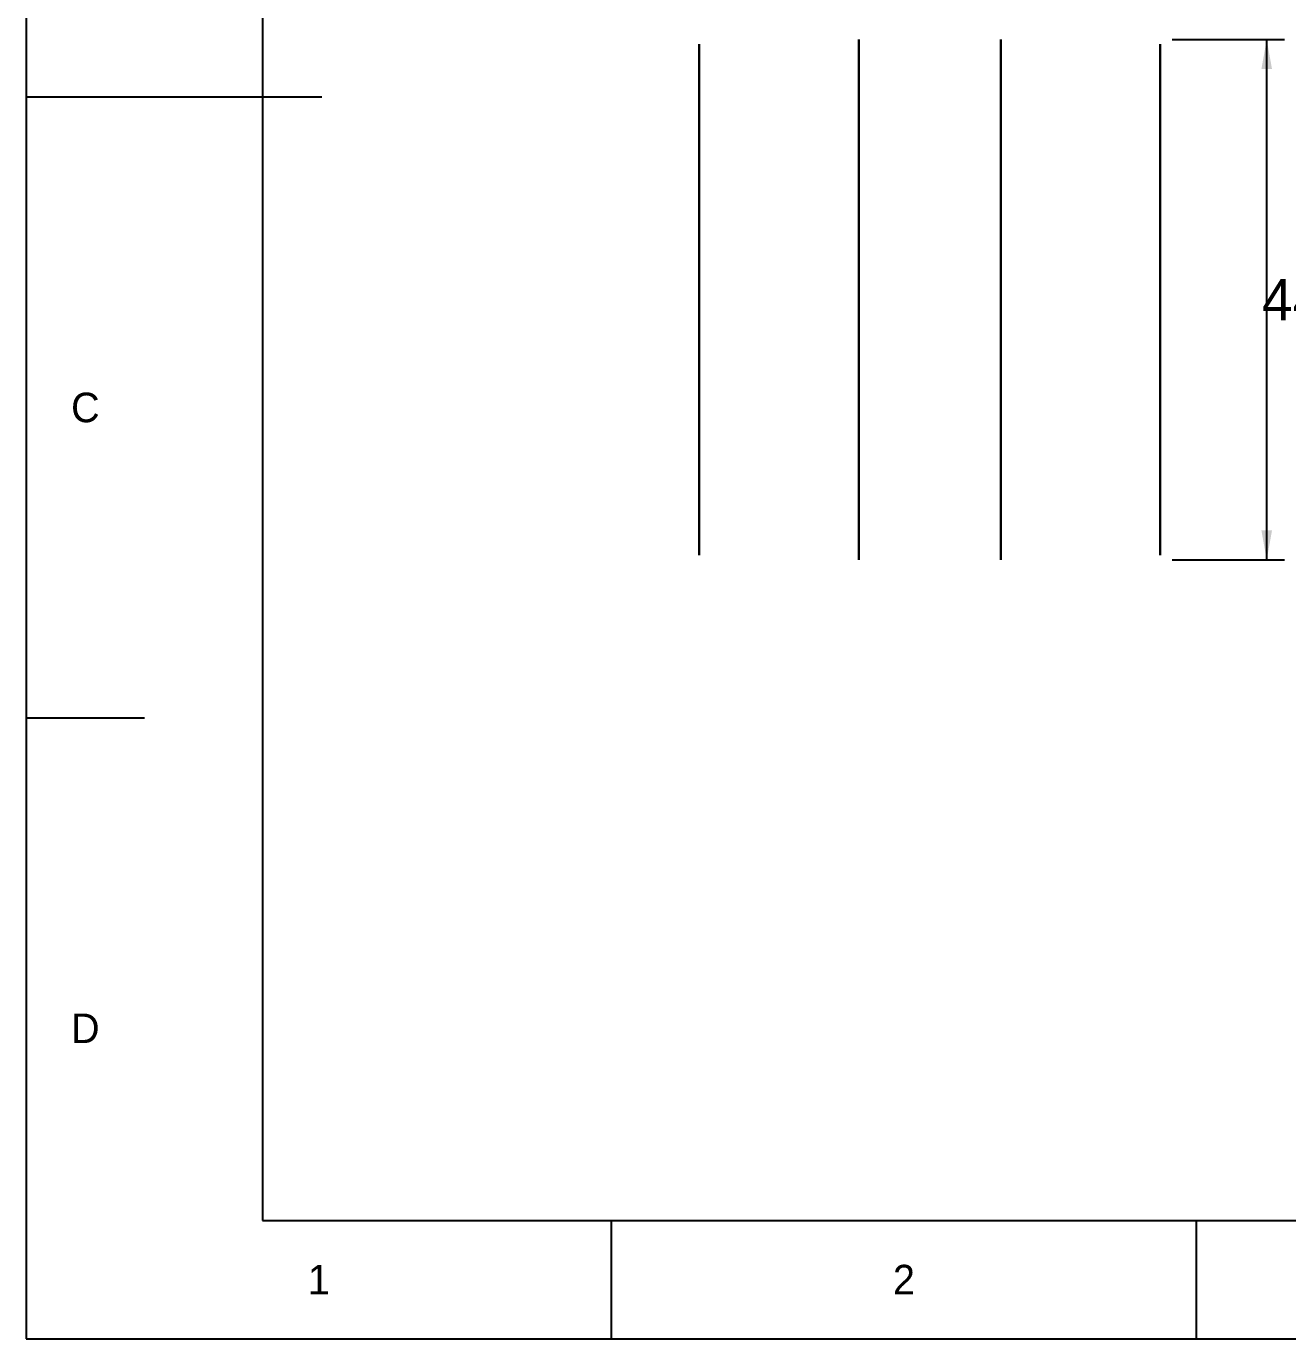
# Model space of a CAD drawing. Extents: x 0 to 297, y 0 to 210.
# Drawn here: x 0 to 106.7, y 0 to 111 of the extents above; entities that cross this region are included whole.
import ezdxf
from ezdxf.enums import TextEntityAlignment as Align

# ---------------------------------------------------------------- set-up
doc = ezdxf.new("R2010")
doc.units = 0
for name, color, linetype in [('COTAS', 7, 'CONTINUOUS'), ('FINA', 7, 'CONTINUOUS'), ('NORMA', 7, 'CONTINUOUS'), ('TEXTO', 7, 'CONTINUOUS'), ('VISIBLE', 7, 'CONTINUOUS')]:
    doc.layers.add(name, color=color, linetype=linetype)

msp = doc.modelspace()

# ---------------------------------------------------------------- linework, layer by layer
at = {"layer": 'COTAS'}
for p, q in [((96.9379, 109.8566), (106.4379, 109.8566)), ((104.9379, 65.8566), (104.9379, 109.8566)), ((96.9379, 65.8566), (106.4379, 65.8566))]:
    msp.add_line(p, q, dxfattribs=at)
for points in [[(104.9379, 109.8566), (105.3879, 107.3566), (104.4879, 107.3566)], [(104.9379, 65.8566), (105.3879, 68.3566), (104.4879, 68.3566)]]:
    msp.add_solid(points, dxfattribs=at)
at = {"layer": 'FINA'}
for p, q in [((0, 210), (0, 0)), ((0, 105), (10, 105)), ((0, 52.5), (10, 52.5)), ((49.5, 0), (49.5, 10)), ((99, 0), (99, 10)), ((0, 0), (297, 0))]:
    msp.add_line(p, q, dxfattribs=at)
at = {"layer": 'NORMA'}
for p, q in [((20, 200), (20, 10)), ((0, 105), (25, 105)), ((20, 10), (287, 10))]:
    msp.add_line(p, q, dxfattribs=at)
at = {"layer": 'VISIBLE'}
for p, q in [((56.9379, 109.3123), (56.9379, 109.4566)), ((56.9379, 109.4566), (56.9379, 109.416)), ((56.9379, 109.416), (56.9379, 109.2718)), ((56.9379, 109.2718), (56.9379, 109.3123)), ((56.9379, 108.8415), (56.9379, 109.2718)), ((56.9379, 109.2718), (56.9379, 109.1508)), ((56.9379, 109.1508), (56.9379, 108.7206)), ((56.9379, 108.7206), (56.9379, 108.8415)), ((70.4379, 109.7214), (70.4379, 109.8566)), ((70.4379, 109.8566), (70.4379, 109.8506)), ((70.4379, 109.8506), (70.4379, 109.8035)), ((70.4379, 109.8035), (70.4379, 109.6684)), ((70.4379, 109.6743), (70.4379, 109.7214)), ((70.4379, 109.6684), (70.4379, 109.6743)), ((70.4379, 109.2652), (70.4379, 109.6684)), ((70.4379, 109.6684), (70.4379, 109.6506)), ((70.4379, 109.6506), (70.4379, 109.5101)), ((70.4379, 109.5101), (70.4379, 109.1069)), ((70.4379, 109.4566), (70.4379, 109.3357)), ((70.4379, 109.3123), (70.4379, 109.4566)), ((70.4379, 109.416), (70.4379, 109.4566)), ((70.4379, 109.3926), (70.4379, 109.416)), ((70.4379, 109.416), (70.4379, 109.2718)), ((70.4379, 109.2718), (70.4379, 109.3926)), ((70.4379, 109.3357), (70.4379, 109.3123)), ((70.4379, 109.3123), (70.4379, 109.2718)), ((70.4379, 109.2718), (70.4379, 108.9114)), ((70.4379, 108.8415), (70.4379, 109.2718)), ((70.4379, 109.1508), (70.4379, 109.2718)), ((70.4379, 109.1247), (70.4379, 109.2652)), ((70.4379, 109.081), (70.4379, 109.1508)), ((70.4379, 109.1508), (70.4379, 108.7206)), ((70.4379, 109.1069), (70.4379, 109.1247)), ((70.4379, 108.4427), (70.4379, 109.1069)), ((70.4379, 109.1069), (70.4379, 109.0777)), ((70.4379, 108.7206), (70.4379, 109.081)), ((70.4379, 109.0777), (70.4379, 108.8461)), ((70.4379, 108.9114), (70.4379, 108.8415)), ((70.4379, 108.8461), (70.4379, 108.1819)), ((70.4379, 108.8415), (70.4379, 108.7206)), ((82.4379, 109.8566), (82.4379, 109.7214)), ((82.4379, 109.8506), (82.4379, 109.8566)), ((82.4379, 109.8035), (82.4379, 109.8506)), ((82.4379, 109.6684), (82.4379, 109.8035)), ((82.4379, 109.7214), (82.4379, 109.6743)), ((82.4379, 109.6743), (82.4379, 109.6684)), ((82.4379, 109.6684), (82.4379, 109.2652)), ((82.4379, 109.6506), (82.4379, 109.6684)), ((82.4379, 109.5101), (82.4379, 109.6506)), ((82.4379, 109.1069), (82.4379, 109.5101)), ((82.4379, 109.3926), (82.4379, 109.4566)), ((82.4379, 109.4566), (82.4379, 109.3123)), ((82.4379, 109.4566), (82.4379, 109.416)), ((82.4379, 109.416), (82.4379, 109.3357)), ((82.4379, 109.2718), (82.4379, 109.416)), ((82.4379, 109.3123), (82.4379, 109.3926)), ((82.4379, 109.3357), (82.4379, 109.2718)), ((82.4379, 109.2718), (82.4379, 109.3123)), ((82.4379, 109.081), (82.4379, 109.2718)), ((82.4379, 109.2718), (82.4379, 108.8415)), ((82.4379, 109.2718), (82.4379, 109.1508)), ((82.4379, 109.2652), (82.4379, 109.1247)), ((82.4379, 109.1508), (82.4379, 108.9114)), ((82.4379, 108.7206), (82.4379, 109.1508)), ((82.4379, 109.1247), (82.4379, 109.1069)), ((82.4379, 109.1069), (82.4379, 108.4427)), ((82.4379, 109.0777), (82.4379, 109.1069)), ((82.4379, 108.8415), (82.4379, 109.081)), ((82.4379, 108.8461), (82.4379, 109.0777)), ((82.4379, 108.9114), (82.4379, 108.7206)), ((82.4379, 108.1819), (82.4379, 108.8461)), ((82.4379, 108.7206), (82.4379, 108.8415)), ((95.9379, 109.4566), (95.9379, 109.3123)), ((95.9379, 109.416), (95.9379, 109.4566)), ((95.9379, 109.2718), (95.9379, 109.416)), ((95.9379, 109.3123), (95.9379, 109.2718)), ((95.9379, 109.2718), (95.9379, 108.8415)), ((95.9379, 109.1508), (95.9379, 109.2718)), ((95.9379, 108.7206), (95.9379, 109.1508)), ((95.9379, 108.8415), (95.9379, 108.7206)), ((56.9379, 108.0116), (56.9379, 108.7206)), ((56.9379, 108.7206), (56.9379, 108.5213)), ((56.9379, 108.5213), (56.9379, 107.8124)), ((56.9379, 107.8124), (56.9379, 108.0116)), ((56.9379, 106.8369), (56.9379, 107.8124)), ((56.9379, 107.8124), (56.9379, 107.5382)), ((70.4379, 108.7206), (70.4379, 108.1267)), ((70.4379, 108.0116), (70.4379, 108.7206)), ((70.4379, 108.5213), (70.4379, 108.7206)), ((70.4379, 108.4062), (70.4379, 108.5213)), ((70.4379, 108.5213), (70.4379, 107.8124)), ((70.4379, 108.2111), (70.4379, 108.4427)), ((70.4379, 107.8124), (70.4379, 108.4062)), ((70.4379, 108.1819), (70.4379, 108.2111)), ((70.4379, 107.268), (70.4379, 108.1819)), ((70.4379, 108.1819), (70.4379, 108.1417)), ((70.4379, 108.1417), (70.4379, 107.8231)), ((70.4379, 108.1267), (70.4379, 108.0116)), ((70.4379, 108.0116), (70.4379, 107.8124)), ((70.4379, 107.8231), (70.4379, 107.268)), ((70.4379, 107.8124), (70.4379, 106.9953)), ((70.4379, 106.8369), (70.4379, 107.8124)), ((70.4379, 107.5382), (70.4379, 107.8124)), ((82.4379, 108.4062), (82.4379, 108.7206)), ((82.4379, 108.7206), (82.4379, 108.0116)), ((82.4379, 108.7206), (82.4379, 108.5213)), ((82.4379, 108.5213), (82.4379, 108.1267)), ((82.4379, 107.8124), (82.4379, 108.5213)), ((82.4379, 108.4427), (82.4379, 108.2111)), ((82.4379, 108.0116), (82.4379, 108.4062)), ((82.4379, 108.2111), (82.4379, 108.1819)), ((82.4379, 108.1819), (82.4379, 107.268)), ((82.4379, 108.1417), (82.4379, 108.1819)), ((82.4379, 107.8231), (82.4379, 108.1417)), ((82.4379, 108.1267), (82.4379, 107.8124)), ((82.4379, 107.8124), (82.4379, 108.0116)), ((82.4379, 107.268), (82.4379, 107.8231)), ((82.4379, 107.3798), (82.4379, 107.8124)), ((82.4379, 107.8124), (82.4379, 106.8369)), ((82.4379, 107.8124), (82.4379, 107.5382)), ((95.9379, 108.7206), (95.9379, 108.0116)), ((95.9379, 108.5213), (95.9379, 108.7206)), ((95.9379, 107.8124), (95.9379, 108.5213)), ((95.9379, 108.0116), (95.9379, 107.8124)), ((95.9379, 107.8124), (95.9379, 106.8369)), ((95.9379, 107.5382), (95.9379, 107.8124)), ((56.9379, 107.5382), (56.9379, 106.8369)), ((56.9379, 106.5627), (56.9379, 106.8369)), ((56.9379, 106.8369), (56.9379, 106.5627)), ((56.9379, 105.3374), (56.9379, 106.5627)), ((56.9379, 106.5627), (56.9379, 104.993)), ((70.4379, 107.3798), (70.4379, 107.5382)), ((70.4379, 107.5382), (70.4379, 106.8369)), ((70.4379, 106.8369), (70.4379, 107.3798)), ((70.4379, 106.9493), (70.4379, 107.268)), ((70.4379, 107.268), (70.4379, 106.9091)), ((70.4379, 106.9953), (70.4379, 106.8369)), ((70.4379, 106.9091), (70.4379, 106.9493)), ((70.4379, 105.7611), (70.4379, 106.9091)), ((70.4379, 106.9091), (70.4379, 106.8586)), ((70.4379, 106.8586), (70.4379, 105.3103)), ((70.4379, 106.8369), (70.4379, 106.5627)), ((70.4379, 106.5627), (70.4379, 106.8369)), ((70.4379, 106.5627), (70.4379, 105.5364)), ((70.4379, 105.3374), (70.4379, 106.5627)), ((70.4379, 106.0194), (70.4379, 106.5627)), ((70.4379, 106.5627), (70.4379, 104.993)), ((82.4379, 107.5382), (82.4379, 106.9953)), ((82.4379, 106.8369), (82.4379, 107.5382)), ((82.4379, 106.8369), (82.4379, 107.3798)), ((82.4379, 107.268), (82.4379, 106.9493)), ((82.4379, 106.9091), (82.4379, 107.268)), ((82.4379, 106.9953), (82.4379, 106.8369)), ((82.4379, 106.9493), (82.4379, 106.9091)), ((82.4379, 106.9091), (82.4379, 105.7611)), ((82.4379, 106.8586), (82.4379, 106.9091)), ((82.4379, 105.3103), (82.4379, 106.8586)), ((82.4379, 106.5627), (82.4379, 106.8369)), ((82.4379, 106.8369), (82.4379, 106.5627)), ((82.4379, 106.0194), (82.4379, 106.5627)), ((82.4379, 106.5627), (82.4379, 105.3374)), ((82.4379, 106.5627), (82.4379, 105.5364)), ((82.4379, 104.993), (82.4379, 106.5627)), ((95.9379, 106.8369), (95.9379, 107.5382)), ((95.9379, 106.8369), (95.9379, 106.5627)), ((95.9379, 106.5627), (95.9379, 106.8369)), ((95.9379, 106.5627), (95.9379, 105.3374)), ((95.9379, 104.993), (95.9379, 106.5627)), ((70.4379, 104.993), (70.4379, 106.0194)), ((70.4379, 105.3608), (70.4379, 105.7611)), ((70.4379, 105.5364), (70.4379, 105.3374)), ((82.4379, 105.3374), (82.4379, 106.0194)), ((82.4379, 105.7611), (82.4379, 105.3608)), ((82.4379, 105.5364), (82.4379, 104.993)), ((56.9379, 104.993), (56.9379, 105.3374)), ((56.9379, 103.5388), (56.9379, 104.993)), ((56.9379, 104.993), (56.9379, 103.1301)), ((70.4379, 105.3103), (70.4379, 105.3608)), ((70.4379, 105.3374), (70.4379, 104.993)), ((70.4379, 103.9479), (70.4379, 105.3103)), ((70.4379, 105.3103), (70.4379, 105.2504)), ((70.4379, 105.2504), (70.4379, 103.4129)), ((70.4379, 104.993), (70.4379, 103.7749)), ((70.4379, 103.5388), (70.4379, 104.993)), ((70.4379, 104.3481), (70.4379, 104.993)), ((70.4379, 104.993), (70.4379, 103.1301)), ((70.4379, 103.1301), (70.4379, 104.3481)), ((82.4379, 105.3608), (82.4379, 105.3103)), ((82.4379, 104.993), (82.4379, 105.3374)), ((82.4379, 105.3103), (82.4379, 103.9479)), ((82.4379, 105.2504), (82.4379, 105.3103)), ((82.4379, 103.4129), (82.4379, 105.2504)), ((82.4379, 104.3481), (82.4379, 104.993)), ((82.4379, 104.993), (82.4379, 103.5388)), ((82.4379, 104.993), (82.4379, 103.7749)), ((82.4379, 103.1301), (82.4379, 104.993)), ((82.4379, 103.5388), (82.4379, 104.3481)), ((95.9379, 105.3374), (95.9379, 104.993)), ((95.9379, 104.993), (95.9379, 103.5388)), ((95.9379, 103.1301), (95.9379, 104.993)), ((56.9379, 103.1301), (56.9379, 103.5388)), ((70.4379, 103.4728), (70.4379, 103.9479)), ((70.4379, 103.7749), (70.4379, 103.5388)), ((70.4379, 103.5388), (70.4379, 103.1301)), ((70.4379, 103.4129), (70.4379, 103.4728)), ((70.4379, 101.8594), (70.4379, 103.4129)), ((70.4379, 103.4129), (70.4379, 103.3446)), ((70.4379, 103.3446), (70.4379, 101.2493)), ((82.4379, 103.9479), (82.4379, 103.4728)), ((82.4379, 103.7749), (82.4379, 103.1301)), ((82.4379, 103.1301), (82.4379, 103.5388)), ((82.4379, 103.4728), (82.4379, 103.4129)), ((82.4379, 103.4129), (82.4379, 101.8594)), ((82.4379, 103.3446), (82.4379, 103.4129)), ((82.4379, 101.2493), (82.4379, 103.3446)), ((95.9379, 103.5388), (95.9379, 103.1301)), ((56.9379, 101.4719), (56.9379, 103.1301)), ((56.9379, 103.1301), (56.9379, 101.0058)), ((70.4379, 103.1301), (70.4379, 101.7411)), ((70.4379, 101.4719), (70.4379, 103.1301)), ((70.4379, 102.3948), (70.4379, 103.1301)), ((70.4379, 103.1301), (70.4379, 101.0058)), ((70.4379, 101.0058), (70.4379, 102.3948)), ((82.4379, 102.3948), (82.4379, 103.1301)), ((82.4379, 103.1301), (82.4379, 101.4719)), ((82.4379, 103.1301), (82.4379, 101.7411)), ((82.4379, 101.0058), (82.4379, 103.1301)), ((82.4379, 101.4719), (82.4379, 102.3948)), ((95.9379, 103.1301), (95.9379, 101.4719)), ((95.9379, 101.0058), (95.9379, 103.1301)), ((56.9379, 101.0058), (56.9379, 101.4719)), ((56.9379, 99.172), (56.9379, 101.0058)), ((56.9379, 101.0058), (56.9379, 98.6566)), ((70.4379, 101.3177), (70.4379, 101.8594)), ((70.4379, 101.7411), (70.4379, 101.4719)), ((70.4379, 101.4719), (70.4379, 101.0058)), ((70.4379, 101.2493), (70.4379, 101.3177)), ((70.4379, 99.5312), (70.4379, 101.2493)), ((70.4379, 101.2493), (70.4379, 101.1737)), ((70.4379, 101.1737), (70.4379, 98.8566)), ((70.4379, 101.0058), (70.4379, 99.4698)), ((70.4379, 99.172), (70.4379, 101.0058)), ((70.4379, 100.1926), (70.4379, 101.0058)), ((70.4379, 101.0058), (70.4379, 98.6566)), ((82.4379, 101.8594), (82.4379, 101.3177)), ((82.4379, 101.7411), (82.4379, 101.0058)), ((82.4379, 101.0058), (82.4379, 101.4719)), ((82.4379, 101.3177), (82.4379, 101.2493)), ((82.4379, 101.2493), (82.4379, 99.5312)), ((82.4379, 101.1737), (82.4379, 101.2493)), ((82.4379, 98.8566), (82.4379, 101.1737)), ((82.4379, 100.1926), (82.4379, 101.0058)), ((82.4379, 101.0058), (82.4379, 99.172)), ((82.4379, 101.0058), (82.4379, 99.4698)), ((82.4379, 98.6566), (82.4379, 101.0058)), ((95.9379, 101.4719), (95.9379, 101.0058)), ((95.9379, 101.0058), (95.9379, 99.172)), ((95.9379, 98.6566), (95.9379, 101.0058)), ((70.4379, 98.6566), (70.4379, 100.1926)), ((82.4379, 99.172), (82.4379, 100.1926)), ((56.9379, 98.6566), (56.9379, 99.172)), ((70.4379, 98.9321), (70.4379, 99.5312)), ((70.4379, 99.4698), (70.4379, 99.172)), ((70.4379, 99.172), (70.4379, 98.6566)), ((70.4379, 98.8566), (70.4379, 98.9321)), ((70.4379, 97.0033), (70.4379, 98.8566)), ((70.4379, 98.8566), (70.4379, 98.7751)), ((70.4379, 98.7751), (70.4379, 96.2756)), ((82.4379, 99.5312), (82.4379, 98.9321)), ((82.4379, 99.4698), (82.4379, 98.6566)), ((82.4379, 98.6566), (82.4379, 99.172)), ((82.4379, 98.9321), (82.4379, 98.8566)), ((82.4379, 98.8566), (82.4379, 97.0033)), ((82.4379, 98.7751), (82.4379, 98.8566)), ((82.4379, 96.2756), (82.4379, 98.7751)), ((95.9379, 99.172), (95.9379, 98.6566)), ((56.9379, 96.6785), (56.9379, 98.6566)), ((56.9379, 98.6566), (56.9379, 96.1225)), ((70.4379, 98.6566), (70.4379, 96.9997)), ((70.4379, 96.6785), (70.4379, 98.6566)), ((70.4379, 97.7794), (70.4379, 98.6566)), ((70.4379, 98.6566), (70.4379, 96.1225)), ((70.4379, 96.1225), (70.4379, 97.7794)), ((82.4379, 97.7794), (82.4379, 98.6566)), ((82.4379, 98.6566), (82.4379, 96.6785)), ((82.4379, 98.6566), (82.4379, 96.9997)), ((82.4379, 96.1225), (82.4379, 98.6566)), ((82.4379, 96.6785), (82.4379, 97.7794)), ((95.9379, 98.6566), (95.9379, 96.6785)), ((95.9379, 96.1225), (95.9379, 98.6566)), ((56.9379, 96.7796), (56.9379, 96.8566)), ((56.9379, 96.8566), (56.9379, 96.7796)), ((56.9379, 96.8566), (56.9379, 96.7801)), ((56.9379, 96.8561), (56.9379, 96.8566)), ((56.9379, 96.7796), (56.9379, 96.8561)), ((56.9379, 96.7801), (56.9379, 96.7796)), ((56.9379, 96.5499), (56.9379, 96.7796)), ((56.9379, 96.7796), (56.9379, 96.5499)), ((56.9379, 96.7796), (56.9379, 96.5514)), ((56.9379, 96.778), (56.9379, 96.7796)), ((56.9379, 96.5499), (56.9379, 96.778)), ((56.9379, 96.1225), (56.9379, 96.6785)), ((70.4379, 96.3571), (70.4379, 97.0033)), ((70.4379, 96.9997), (70.4379, 96.6785)), ((70.4379, 96.6785), (70.4379, 96.1225)), ((82.4379, 97.0033), (82.4379, 96.3571)), ((82.4379, 96.9997), (82.4379, 96.1225)), ((82.4379, 96.1225), (82.4379, 96.6785)), ((95.9379, 96.8566), (95.9379, 96.7796)), ((95.9379, 96.7796), (95.9379, 96.8566)), ((95.9379, 96.8202), (95.9379, 96.8566)), ((95.9379, 96.8566), (95.9379, 96.816)), ((95.9379, 96.7796), (95.9379, 96.8202)), ((95.9379, 96.816), (95.9379, 96.7796)), ((95.9379, 96.7796), (95.9379, 96.5499)), ((95.9379, 96.5499), (95.9379, 96.7796)), ((95.9379, 96.671), (95.9379, 96.7796)), ((95.9379, 96.7796), (95.9379, 96.6585)), ((95.9379, 96.6785), (95.9379, 96.1225)), ((95.9379, 96.5499), (95.9379, 96.671)), ((95.9379, 96.6585), (95.9379, 96.5499)), ((56.9379, 96.5514), (56.9379, 96.5499)), ((56.9379, 96.1715), (56.9379, 96.5499)), ((56.9379, 96.5499), (56.9379, 96.1715)), ((56.9379, 96.5499), (56.9379, 96.174)), ((56.9379, 96.5474), (56.9379, 96.5499)), ((56.9379, 96.1715), (56.9379, 96.5474)), ((56.9379, 96.174), (56.9379, 96.1715)), ((56.9379, 95.6508), (56.9379, 96.1715)), ((56.9379, 96.1715), (56.9379, 95.6508)), ((56.9379, 96.1715), (56.9379, 95.6543)), ((56.9379, 96.168), (56.9379, 96.1715)), ((56.9379, 95.6508), (56.9379, 96.168)), ((56.9379, 94.0341), (56.9379, 96.1225)), ((56.9379, 96.1225), (56.9379, 93.4471)), ((56.9379, 95.6543), (56.9379, 95.6508)), ((56.9379, 94.9968), (56.9379, 95.6508)), ((56.9379, 95.6508), (56.9379, 94.9968)), ((56.9379, 95.6508), (56.9379, 95.0011)), ((56.9379, 95.6464), (56.9379, 95.6508)), ((56.9379, 94.9968), (56.9379, 95.6464)), ((70.4379, 96.2756), (70.4379, 96.3571)), ((70.4379, 94.3189), (70.4379, 96.2756)), ((70.4379, 96.2756), (70.4379, 96.1895)), ((70.4379, 96.1895), (70.4379, 93.5506)), ((70.4379, 96.1225), (70.4379, 94.3732)), ((70.4379, 94.0341), (70.4379, 96.1225)), ((70.4379, 95.1964), (70.4379, 96.1225)), ((70.4379, 96.1225), (70.4379, 93.4471)), ((82.4379, 96.3571), (82.4379, 96.2756)), ((82.4379, 96.2756), (82.4379, 94.3189)), ((82.4379, 96.1895), (82.4379, 96.2756)), ((82.4379, 93.5506), (82.4379, 96.1895)), ((82.4379, 95.1964), (82.4379, 96.1225)), ((82.4379, 96.1225), (82.4379, 94.0341)), ((82.4379, 96.1225), (82.4379, 94.3732)), ((82.4379, 93.4471), (82.4379, 96.1225)), ((95.9379, 96.5499), (95.9379, 96.1715)), ((95.9379, 96.1715), (95.9379, 96.5499)), ((95.9379, 96.371), (95.9379, 96.5499)), ((95.9379, 96.5499), (95.9379, 96.3504)), ((95.9379, 96.1715), (95.9379, 96.371)), ((95.9379, 96.3504), (95.9379, 96.1715)), ((95.9379, 96.1715), (95.9379, 95.6508)), ((95.9379, 95.6508), (95.9379, 96.1715)), ((95.9379, 95.9253), (95.9379, 96.1715)), ((95.9379, 96.1715), (95.9379, 95.897)), ((95.9379, 96.1225), (95.9379, 94.0341)), ((95.9379, 93.4471), (95.9379, 96.1225)), ((95.9379, 95.6508), (95.9379, 95.9253)), ((95.9379, 95.897), (95.9379, 95.6508)), ((95.9379, 95.6508), (95.9379, 94.9968)), ((95.9379, 94.9968), (95.9379, 95.6508)), ((95.9379, 95.3415), (95.9379, 95.6508)), ((95.9379, 95.6508), (95.9379, 95.306)), ((56.9379, 95.0011), (56.9379, 94.9968)), ((56.9379, 94.2205), (56.9379, 94.9968)), ((56.9379, 94.9968), (56.9379, 94.2205)), ((56.9379, 94.9968), (56.9379, 94.2257)), ((56.9379, 94.9916), (56.9379, 94.9968)), ((56.9379, 94.2205), (56.9379, 94.9916)), ((70.4379, 93.4471), (70.4379, 95.1964)), ((70.4379, 94.3732), (70.4379, 94.0341)), ((82.4379, 94.0341), (82.4379, 95.1964)), ((82.4379, 94.3732), (82.4379, 93.4471)), ((95.9379, 94.9968), (95.9379, 95.3415)), ((95.9379, 95.306), (95.9379, 94.9968)), ((95.9379, 94.9968), (95.9379, 94.2205)), ((95.9379, 94.2205), (95.9379, 94.9968)), ((95.9379, 94.6297), (95.9379, 94.9968)), ((95.9379, 94.9968), (95.9379, 94.5876)), ((95.9379, 94.2205), (95.9379, 94.6297)), ((95.9379, 94.5876), (95.9379, 94.2205)), ((56.9379, 94.2257), (56.9379, 94.2205)), ((56.9379, 93.3354), (56.9379, 94.2205)), ((56.9379, 94.2205), (56.9379, 93.3354)), ((56.9379, 94.2205), (56.9379, 93.3413)), ((56.9379, 94.2146), (56.9379, 94.2205)), ((56.9379, 93.3354), (56.9379, 94.2146)), ((56.9379, 93.4471), (56.9379, 94.0341)), ((56.9379, 91.2839), (56.9379, 93.4471)), ((56.9379, 93.4471), (56.9379, 90.6759)), ((56.9379, 93.3413), (56.9379, 93.3354)), ((56.9379, 92.3566), (56.9379, 93.3354)), ((56.9379, 93.3354), (56.9379, 92.3566)), ((56.9379, 93.3354), (56.9379, 92.3631)), ((56.9379, 93.3289), (56.9379, 93.3354)), ((56.9379, 92.3566), (56.9379, 93.3289)), ((70.4379, 93.6367), (70.4379, 94.3189)), ((70.4379, 94.0341), (70.4379, 93.4471)), ((70.4379, 93.5506), (70.4379, 93.6367)), ((70.4379, 91.5239), (70.4379, 93.5506)), ((70.4379, 93.5506), (70.4379, 93.4614)), ((70.4379, 93.4614), (70.4379, 90.8173)), ((70.4379, 93.4471), (70.4379, 91.6352)), ((70.4379, 91.2839), (70.4379, 93.4471)), ((70.4379, 92.4878), (70.4379, 93.4471)), ((70.4379, 93.4471), (70.4379, 90.6759)), ((82.4379, 94.3189), (82.4379, 93.6367)), ((82.4379, 93.4471), (82.4379, 94.0341)), ((82.4379, 93.6367), (82.4379, 93.5506)), ((82.4379, 93.5506), (82.4379, 91.5239)), ((82.4379, 93.4614), (82.4379, 93.5506)), ((82.4379, 90.8173), (82.4379, 93.4614)), ((82.4379, 92.4878), (82.4379, 93.4471)), ((82.4379, 93.4471), (82.4379, 91.2839)), ((82.4379, 93.4471), (82.4379, 91.6352)), ((82.4379, 90.6759), (82.4379, 93.4471)), ((95.9379, 94.2205), (95.9379, 93.3354)), ((95.9379, 93.3354), (95.9379, 94.2205)), ((95.9379, 93.802), (95.9379, 94.2205)), ((95.9379, 94.2205), (95.9379, 93.754)), ((95.9379, 94.0341), (95.9379, 93.4471)), ((95.9379, 93.3354), (95.9379, 93.802)), ((95.9379, 93.754), (95.9379, 93.3354)), ((95.9379, 93.4471), (95.9379, 91.2839)), ((95.9379, 90.6759), (95.9379, 93.4471)), ((95.9379, 93.3354), (95.9379, 92.3566)), ((95.9379, 92.3566), (95.9379, 93.3354)), ((95.9379, 92.8725), (95.9379, 93.3354)), ((95.9379, 93.3354), (95.9379, 92.8195)), ((56.9379, 92.3631), (56.9379, 92.3566)), ((56.9379, 91.3007), (56.9379, 92.3566)), ((56.9379, 92.3566), (56.9379, 91.3007)), ((56.9379, 92.3566), (56.9379, 91.3078)), ((56.9379, 92.3495), (56.9379, 92.3566)), ((56.9379, 91.3007), (56.9379, 92.3495)), ((70.4379, 90.6759), (70.4379, 92.4878)), ((82.4379, 91.2839), (82.4379, 92.4878)), ((95.9379, 92.3566), (95.9379, 92.8725)), ((95.9379, 92.8195), (95.9379, 92.3566)), ((95.9379, 92.3566), (95.9379, 91.3007)), ((95.9379, 91.3007), (95.9379, 92.3566)), ((95.9379, 91.8573), (95.9379, 92.3566)), ((95.9379, 92.3566), (95.9379, 91.8)), ((56.9379, 91.3078), (56.9379, 91.3007)), ((56.9379, 90.1859), (56.9379, 91.3007)), ((56.9379, 91.3007), (56.9379, 90.1859)), ((56.9379, 91.3007), (56.9379, 90.1934)), ((56.9379, 91.2933), (56.9379, 91.3007)), ((56.9379, 90.1859), (56.9379, 91.2933)), ((56.9379, 90.6759), (56.9379, 91.2839)), ((70.4379, 91.6352), (70.4379, 91.2839)), ((70.4379, 90.8173), (70.4379, 91.5239)), ((70.4379, 91.2839), (70.4379, 90.6759)), ((82.4379, 91.6352), (82.4379, 90.6759)), ((82.4379, 91.5239), (82.4379, 90.8173)), ((82.4379, 90.6759), (82.4379, 91.2839)), ((95.9379, 91.3007), (95.9379, 91.8573)), ((95.9379, 91.8), (95.9379, 91.3007)), ((95.9379, 91.3007), (95.9379, 90.1859)), ((95.9379, 90.1859), (95.9379, 91.3007)), ((95.9379, 90.7736), (95.9379, 91.3007)), ((95.9379, 91.3007), (95.9379, 90.7131)), ((95.9379, 91.2839), (95.9379, 90.6759)), ((56.9379, 88.4751), (56.9379, 90.6759)), ((56.9379, 90.6759), (56.9379, 87.8566)), ((56.9379, 90.1934), (56.9379, 90.1859)), ((56.9379, 89.0313), (56.9379, 90.1859)), ((56.9379, 90.1859), (56.9379, 89.0313)), ((56.9379, 90.1859), (56.9379, 89.039)), ((56.9379, 90.1782), (56.9379, 90.1859)), ((56.9379, 89.0313), (56.9379, 90.1782)), ((70.4379, 90.8173), (70.4379, 90.7281)), ((70.4379, 90.7281), (70.4379, 90.8173)), ((70.4379, 90.7281), (70.4379, 87.8566)), ((70.4379, 88.6662), (70.4379, 90.7281)), ((70.4379, 90.6759), (70.4379, 88.8325)), ((70.4379, 88.4751), (70.4379, 90.6759)), ((70.4379, 89.7), (70.4379, 90.6759)), ((70.4379, 90.6759), (70.4379, 87.8566)), ((82.4379, 90.7281), (82.4379, 90.8173)), ((82.4379, 90.8173), (82.4379, 90.7281)), ((82.4379, 87.8566), (82.4379, 90.7281)), ((82.4379, 90.7281), (82.4379, 88.6662)), ((82.4379, 89.7), (82.4379, 90.6759)), ((82.4379, 90.6759), (82.4379, 88.4751)), ((82.4379, 90.6759), (82.4379, 88.8325)), ((82.4379, 87.8566), (82.4379, 90.6759)), ((95.9379, 90.1859), (95.9379, 90.7736)), ((95.9379, 90.7131), (95.9379, 90.1859)), ((95.9379, 90.6759), (95.9379, 88.4751)), ((95.9379, 87.8566), (95.9379, 90.6759)), ((95.9379, 90.1859), (95.9379, 89.0313)), ((95.9379, 89.0313), (95.9379, 90.1859)), ((95.9379, 89.6399), (95.9379, 90.1859)), ((95.9379, 90.1859), (95.9379, 89.5773)), ((56.9379, 89.039), (56.9379, 89.0313)), ((56.9379, 87.8566), (56.9379, 89.0313)), ((56.9379, 89.0313), (56.9379, 87.8566)), ((56.9379, 89.0313), (56.9379, 87.8644)), ((56.9379, 89.0235), (56.9379, 89.0313)), ((56.9379, 87.8566), (56.9379, 89.0235)), ((70.4379, 87.8566), (70.4379, 89.7)), ((70.4379, 88.8325), (70.4379, 88.4751)), ((82.4379, 88.4751), (82.4379, 89.7)), ((82.4379, 88.8325), (82.4379, 87.8566)), ((95.9379, 89.0313), (95.9379, 89.6399)), ((95.9379, 89.5773), (95.9379, 89.0313)), ((95.9379, 89.0313), (95.9379, 87.8566)), ((95.9379, 87.8566), (95.9379, 89.0313)), ((95.9379, 88.4758), (95.9379, 89.0313)), ((95.9379, 89.0313), (95.9379, 88.4121)), ((56.9379, 87.8566), (56.9379, 88.4751)), ((56.9379, 87.8644), (56.9379, 87.8566)), ((56.9379, 87.8566), (56.9379, 85.0372)), ((56.9379, 85.6558), (56.9379, 87.8566)), ((56.9379, 87.8566), (56.9379, 86.6818)), ((56.9379, 86.6818), (56.9379, 87.8566)), ((56.9379, 87.8487), (56.9379, 87.8566)), ((56.9379, 87.8566), (56.9379, 86.6897)), ((56.9379, 86.6818), (56.9379, 87.8487)), ((70.4379, 87.9473), (70.4379, 88.6662)), ((70.4379, 88.4751), (70.4379, 87.8566)), ((70.4379, 87.8566), (70.4379, 87.9473)), ((70.4379, 86.8806), (70.4379, 87.8566)), ((70.4379, 87.8566), (70.4379, 84.985)), ((70.4379, 87.8566), (70.4379, 85.0372)), ((70.4379, 85.7947), (70.4379, 87.8566)), ((70.4379, 87.8566), (70.4379, 86.0131)), ((70.4379, 85.6558), (70.4379, 87.8566)), ((82.4379, 88.6662), (82.4379, 87.9473)), ((82.4379, 87.8566), (82.4379, 88.4751)), ((82.4379, 87.9473), (82.4379, 87.8566)), ((82.4379, 87.8566), (82.4379, 86.0131)), ((82.4379, 84.985), (82.4379, 87.8566)), ((82.4379, 85.0372), (82.4379, 87.8566)), ((82.4379, 87.8566), (82.4379, 85.7947)), ((82.4379, 86.8806), (82.4379, 87.8566)), ((82.4379, 87.8566), (82.4379, 85.6558)), ((95.9379, 87.8566), (95.9379, 88.4758)), ((95.9379, 88.4751), (95.9379, 87.8566)), ((95.9379, 88.4121), (95.9379, 87.8566)), ((95.9379, 85.0372), (95.9379, 87.8566)), ((95.9379, 87.8566), (95.9379, 85.6558)), ((95.9379, 86.6818), (95.9379, 87.8566)), ((95.9379, 87.8566), (95.9379, 86.6818)), ((95.9379, 87.8566), (95.9379, 87.2374)), ((95.9379, 87.301), (95.9379, 87.8566)), ((56.9379, 86.6897), (56.9379, 86.6818)), ((56.9379, 86.6818), (56.9379, 85.5272)), ((56.9379, 85.5272), (56.9379, 86.6818)), ((56.9379, 86.6741), (56.9379, 86.6818)), ((56.9379, 86.6818), (56.9379, 85.5349)), ((56.9379, 85.5272), (56.9379, 86.6741)), ((70.4379, 85.0372), (70.4379, 86.8806)), ((82.4379, 85.6558), (82.4379, 86.8806)), ((95.9379, 86.6818), (95.9379, 87.301)), ((95.9379, 87.2374), (95.9379, 86.6818)), ((95.9379, 85.5272), (95.9379, 86.6818)), ((95.9379, 86.6818), (95.9379, 85.5272)), ((95.9379, 86.6818), (95.9379, 86.0732)), ((95.9379, 86.1358), (95.9379, 86.6818)), ((56.9379, 85.0372), (56.9379, 85.6558)), ((56.9379, 85.5349), (56.9379, 85.5272)), ((56.9379, 85.5272), (56.9379, 84.4124)), ((56.9379, 84.4124), (56.9379, 85.5272)), ((56.9379, 85.5198), (56.9379, 85.5272)), ((56.9379, 85.5272), (56.9379, 84.4199)), ((56.9379, 84.4124), (56.9379, 85.5198)), ((70.4379, 86.0131), (70.4379, 85.6558)), ((70.4379, 85.0757), (70.4379, 85.7947)), ((70.4379, 85.6558), (70.4379, 85.0372)), ((82.4379, 86.0131), (82.4379, 85.0372)), ((82.4379, 85.7947), (82.4379, 85.0757)), ((82.4379, 85.0372), (82.4379, 85.6558)), ((95.9379, 85.5272), (95.9379, 86.1358)), ((95.9379, 86.0732), (95.9379, 85.5272)), ((95.9379, 85.6558), (95.9379, 85.0372)), ((95.9379, 84.4124), (95.9379, 85.5272)), ((95.9379, 85.5272), (95.9379, 84.4124)), ((95.9379, 85.5272), (95.9379, 84.9396)), ((95.9379, 85), (95.9379, 85.5272)), ((56.9379, 85.0372), (56.9379, 82.2661)), ((56.9379, 82.8741), (56.9379, 85.0372)), ((56.9379, 84.4199), (56.9379, 84.4124)), ((56.9379, 84.4124), (56.9379, 83.3566)), ((56.9379, 83.3566), (56.9379, 84.4124)), ((56.9379, 84.4054), (56.9379, 84.4124)), ((56.9379, 84.4124), (56.9379, 83.3636)), ((56.9379, 83.3566), (56.9379, 84.4054)), ((70.4379, 84.985), (70.4379, 85.0757)), ((70.4379, 84.078), (70.4379, 85.0372)), ((70.4379, 85.0372), (70.4379, 82.2661)), ((70.4379, 85.0372), (70.4379, 83.2253)), ((70.4379, 82.8741), (70.4379, 85.0372)), ((70.4379, 84.985), (70.4379, 82.1626)), ((70.4379, 82.9583), (70.4379, 84.985)), ((82.4379, 85.0757), (82.4379, 84.985)), ((82.4379, 85.0372), (82.4379, 83.2253)), ((82.4379, 82.2661), (82.4379, 85.0372)), ((82.4379, 84.078), (82.4379, 85.0372)), ((82.4379, 85.0372), (82.4379, 82.8741)), ((82.4379, 82.1626), (82.4379, 84.985)), ((82.4379, 84.985), (82.4379, 82.9583)), ((95.9379, 82.2661), (95.9379, 85.0372)), ((95.9379, 85.0372), (95.9379, 82.8741)), ((95.9379, 84.4124), (95.9379, 85)), ((95.9379, 84.9396), (95.9379, 84.4124)), ((95.9379, 83.3566), (95.9379, 84.4124)), ((95.9379, 84.4124), (95.9379, 83.3566)), ((95.9379, 84.4124), (95.9379, 83.8559)), ((95.9379, 83.9131), (95.9379, 84.4124)), ((56.9379, 83.3636), (56.9379, 83.3566)), ((56.9379, 83.3566), (56.9379, 82.3777)), ((56.9379, 82.3777), (56.9379, 83.3566)), ((56.9379, 83.35), (56.9379, 83.3566)), ((56.9379, 83.3566), (56.9379, 82.3843)), ((56.9379, 82.3777), (56.9379, 83.35)), ((70.4379, 82.2661), (70.4379, 84.078)), ((82.4379, 82.8741), (82.4379, 84.078)), ((95.9379, 83.3566), (95.9379, 83.9131)), ((95.9379, 83.8559), (95.9379, 83.3566)), ((95.9379, 82.3777), (95.9379, 83.3566)), ((95.9379, 83.3566), (95.9379, 82.3777)), ((95.9379, 83.3566), (95.9379, 82.8406)), ((95.9379, 82.8937), (95.9379, 83.3566)), ((56.9379, 82.2661), (56.9379, 82.8741)), ((56.9379, 82.3843), (56.9379, 82.3777)), ((56.9379, 82.3777), (56.9379, 81.4926)), ((56.9379, 81.4926), (56.9379, 82.3777)), ((56.9379, 82.3718), (56.9379, 82.3777)), ((56.9379, 82.3777), (56.9379, 81.4985)), ((56.9379, 81.4926), (56.9379, 82.3718)), ((56.9379, 82.2661), (56.9379, 79.5906)), ((56.9379, 80.1776), (56.9379, 82.2661)), ((70.4379, 83.2253), (70.4379, 82.8741)), ((70.4379, 82.2517), (70.4379, 82.9583)), ((70.4379, 82.8741), (70.4379, 82.2661)), ((70.4379, 81.34), (70.4379, 82.2661)), ((70.4379, 82.2661), (70.4379, 79.5906)), ((70.4379, 82.2661), (70.4379, 80.5167)), ((70.4379, 80.1776), (70.4379, 82.2661)), ((70.4379, 82.1626), (70.4379, 82.2517)), ((70.4379, 82.1626), (70.4379, 82.0765)), ((70.4379, 80.2059), (70.4379, 82.1626)), ((82.4379, 83.2253), (82.4379, 82.2661)), ((82.4379, 82.9583), (82.4379, 82.2517)), ((82.4379, 82.2661), (82.4379, 82.8741)), ((82.4379, 82.2661), (82.4379, 80.5167)), ((82.4379, 79.5906), (82.4379, 82.2661)), ((82.4379, 81.34), (82.4379, 82.2661)), ((82.4379, 82.2661), (82.4379, 80.1776)), ((82.4379, 82.2517), (82.4379, 82.1626)), ((82.4379, 82.0765), (82.4379, 82.1626)), ((82.4379, 82.1626), (82.4379, 80.2059)), ((95.9379, 82.3777), (95.9379, 82.8937)), ((95.9379, 82.8741), (95.9379, 82.2661)), ((95.9379, 82.8406), (95.9379, 82.3777)), ((95.9379, 81.4926), (95.9379, 82.3777)), ((95.9379, 82.3777), (95.9379, 81.4926)), ((95.9379, 82.3777), (95.9379, 81.9112)), ((95.9379, 81.9592), (95.9379, 82.3777)), ((95.9379, 79.5906), (95.9379, 82.2661)), ((95.9379, 82.2661), (95.9379, 80.1776)), ((56.9379, 81.4985), (56.9379, 81.4926)), ((56.9379, 81.4926), (56.9379, 80.7164)), ((56.9379, 80.7164), (56.9379, 81.4926)), ((56.9379, 81.4874), (56.9379, 81.4926)), ((56.9379, 81.4926), (56.9379, 80.7216)), ((56.9379, 80.7164), (56.9379, 81.4874)), ((70.4379, 82.0765), (70.4379, 79.4375)), ((70.4379, 79.5906), (70.4379, 81.34)), ((82.4379, 79.4375), (82.4379, 82.0765)), ((82.4379, 80.1776), (82.4379, 81.34)), ((95.9379, 81.4926), (95.9379, 81.9592)), ((95.9379, 81.9112), (95.9379, 81.4926)), ((95.9379, 80.7164), (95.9379, 81.4926)), ((95.9379, 81.4926), (95.9379, 80.7164)), ((95.9379, 81.4926), (95.9379, 81.0835)), ((95.9379, 81.1255), (95.9379, 81.4926)), ((95.9379, 80.7164), (95.9379, 81.1255)), ((95.9379, 81.0835), (95.9379, 80.7164)), ((56.9379, 80.7216), (56.9379, 80.7164)), ((56.9379, 80.7164), (56.9379, 80.0623)), ((56.9379, 80.0623), (56.9379, 80.7164)), ((56.9379, 80.712), (56.9379, 80.7164)), ((56.9379, 80.7164), (56.9379, 80.0667)), ((56.9379, 80.0623), (56.9379, 80.712)), ((56.9379, 79.5906), (56.9379, 80.1776)), ((56.9379, 80.0667), (56.9379, 80.0623)), ((56.9379, 80.0623), (56.9379, 79.5417)), ((56.9379, 79.5417), (56.9379, 80.0623)), ((56.9379, 80.0589), (56.9379, 80.0623)), ((56.9379, 80.0623), (56.9379, 79.5451)), ((56.9379, 79.5417), (56.9379, 80.0589)), ((70.4379, 80.5167), (70.4379, 80.1776)), ((70.4379, 79.5236), (70.4379, 80.2059)), ((70.4379, 80.1776), (70.4379, 79.5906)), ((82.4379, 80.5167), (82.4379, 79.5906)), ((82.4379, 80.2059), (82.4379, 79.5236)), ((82.4379, 79.5906), (82.4379, 80.1776)), ((95.9379, 80.0623), (95.9379, 80.7164)), ((95.9379, 80.7164), (95.9379, 80.0623)), ((95.9379, 80.7164), (95.9379, 80.3716)), ((95.9379, 80.4071), (95.9379, 80.7164)), ((95.9379, 80.0623), (95.9379, 80.4071)), ((95.9379, 80.3716), (95.9379, 80.0623)), ((95.9379, 80.1776), (95.9379, 79.5906)), ((95.9379, 79.5417), (95.9379, 80.0623)), ((95.9379, 80.0623), (95.9379, 79.5417)), ((95.9379, 80.0623), (95.9379, 79.7879)), ((95.9379, 79.8161), (95.9379, 80.0623)), ((56.9379, 79.5906), (56.9379, 77.0566)), ((56.9379, 77.6125), (56.9379, 79.5906)), ((56.9379, 79.5451), (56.9379, 79.5417)), ((56.9379, 79.5417), (56.9379, 79.1632)), ((56.9379, 79.1632), (56.9379, 79.5417)), ((56.9379, 79.5391), (56.9379, 79.5417)), ((56.9379, 79.5417), (56.9379, 79.1658)), ((56.9379, 79.1632), (56.9379, 79.5391)), ((56.9379, 79.1658), (56.9379, 79.1632)), ((56.9379, 79.1632), (56.9379, 78.9336)), ((56.9379, 78.9336), (56.9379, 79.1632)), ((56.9379, 79.1617), (56.9379, 79.1632)), ((56.9379, 79.1632), (56.9379, 78.9351)), ((56.9379, 78.9336), (56.9379, 79.1617)), ((56.9379, 78.9351), (56.9379, 78.9336)), ((56.9379, 78.9336), (56.9379, 78.8566)), ((56.9379, 78.8566), (56.9379, 78.9336)), ((56.9379, 78.9331), (56.9379, 78.9336)), ((56.9379, 78.9336), (56.9379, 78.8571)), ((56.9379, 78.8566), (56.9379, 78.9331)), ((56.9379, 78.8571), (56.9379, 78.8566)), ((70.4379, 78.7134), (70.4379, 79.5906)), ((70.4379, 79.5906), (70.4379, 77.0566)), ((70.4379, 79.5906), (70.4379, 77.9337)), ((70.4379, 77.6125), (70.4379, 79.5906)), ((70.4379, 79.4375), (70.4379, 79.5236)), ((70.4379, 79.4375), (70.4379, 79.356)), ((70.4379, 77.5843), (70.4379, 79.4375)), ((70.4379, 79.356), (70.4379, 76.8566)), ((82.4379, 79.5906), (82.4379, 77.9337)), ((82.4379, 77.0566), (82.4379, 79.5906)), ((82.4379, 78.7134), (82.4379, 79.5906)), ((82.4379, 79.5906), (82.4379, 77.6125)), ((82.4379, 79.5236), (82.4379, 79.4375)), ((82.4379, 79.356), (82.4379, 79.4375)), ((82.4379, 79.4375), (82.4379, 77.5843)), ((82.4379, 76.8566), (82.4379, 79.356)), ((95.9379, 79.5417), (95.9379, 79.8161)), ((95.9379, 79.7879), (95.9379, 79.5417)), ((95.9379, 77.0566), (95.9379, 79.5906)), ((95.9379, 79.5906), (95.9379, 77.6125)), ((95.9379, 79.1632), (95.9379, 79.5417)), ((95.9379, 79.5417), (95.9379, 79.1632)), ((95.9379, 79.5417), (95.9379, 79.3422)), ((95.9379, 79.3627), (95.9379, 79.5417)), ((95.9379, 79.1632), (95.9379, 79.3627)), ((95.9379, 79.3422), (95.9379, 79.1632)), ((95.9379, 78.9336), (95.9379, 79.1632)), ((95.9379, 79.1632), (95.9379, 78.9336)), ((95.9379, 79.1632), (95.9379, 79.0422)), ((95.9379, 79.0546), (95.9379, 79.1632)), ((95.9379, 78.9336), (95.9379, 79.0546)), ((95.9379, 79.0422), (95.9379, 78.9336)), ((95.9379, 78.8566), (95.9379, 78.9336)), ((95.9379, 78.9336), (95.9379, 78.8566)), ((95.9379, 78.9336), (95.9379, 78.893)), ((95.9379, 78.8972), (95.9379, 78.9336)), ((95.9379, 78.8566), (95.9379, 78.8972)), ((95.9379, 78.893), (95.9379, 78.8566)), ((70.4379, 77.0566), (70.4379, 78.7134)), ((70.4379, 77.9337), (70.4379, 77.6125)), ((82.4379, 77.6125), (82.4379, 78.7134)), ((82.4379, 77.9337), (82.4379, 77.0566)), ((56.9379, 77.0566), (56.9379, 77.6125)), ((56.9379, 77.0566), (56.9379, 74.7073)), ((56.9379, 75.2227), (56.9379, 77.0566)), ((70.4379, 77.6125), (70.4379, 77.0566)), ((70.4379, 76.9381), (70.4379, 77.5843)), ((70.4379, 76.2434), (70.4379, 77.0566)), ((70.4379, 77.0566), (70.4379, 74.7073)), ((70.4379, 77.0566), (70.4379, 75.5205)), ((70.4379, 75.2227), (70.4379, 77.0566)), ((70.4379, 76.8566), (70.4379, 76.9381)), ((70.4379, 76.8566), (70.4379, 76.781)), ((70.4379, 75.1385), (70.4379, 76.8566)), ((70.4379, 76.781), (70.4379, 74.4638)), ((82.4379, 77.0566), (82.4379, 77.6125)), ((82.4379, 77.5843), (82.4379, 76.9381)), ((82.4379, 77.0566), (82.4379, 75.5205)), ((82.4379, 74.7073), (82.4379, 77.0566)), ((82.4379, 76.2434), (82.4379, 77.0566)), ((82.4379, 77.0566), (82.4379, 75.2227)), ((82.4379, 76.9381), (82.4379, 76.8566)), ((82.4379, 76.781), (82.4379, 76.8566)), ((82.4379, 76.8566), (82.4379, 75.1385)), ((82.4379, 74.4638), (82.4379, 76.781)), ((95.9379, 77.6125), (95.9379, 77.0566)), ((95.9379, 74.7073), (95.9379, 77.0566)), ((95.9379, 77.0566), (95.9379, 75.2227)), ((70.4379, 74.7073), (70.4379, 76.2434)), ((70.4379, 75.5205), (70.4379, 75.2227)), ((82.4379, 75.2227), (82.4379, 76.2434)), ((82.4379, 75.5205), (82.4379, 74.7073)), ((56.9379, 74.7073), (56.9379, 75.2227)), ((56.9379, 74.7073), (56.9379, 72.5831)), ((56.9379, 73.0491), (56.9379, 74.7073)), ((70.4379, 75.2227), (70.4379, 74.7073)), ((70.4379, 74.5394), (70.4379, 75.1385)), ((70.4379, 73.972), (70.4379, 74.7073)), ((70.4379, 74.7073), (70.4379, 72.5831)), ((70.4379, 74.7073), (70.4379, 73.3184)), ((70.4379, 73.0491), (70.4379, 74.7073)), ((70.4379, 74.4638), (70.4379, 74.5394)), ((70.4379, 74.4638), (70.4379, 74.3955)), ((70.4379, 72.9102), (70.4379, 74.4638)), ((70.4379, 74.3955), (70.4379, 72.3002)), ((82.4379, 74.7073), (82.4379, 75.2227)), ((82.4379, 75.1385), (82.4379, 74.5394)), ((82.4379, 74.7073), (82.4379, 73.3184)), ((82.4379, 72.5831), (82.4379, 74.7073)), ((82.4379, 73.972), (82.4379, 74.7073)), ((82.4379, 74.7073), (82.4379, 73.0491)), ((82.4379, 74.5394), (82.4379, 74.4638)), ((82.4379, 74.3955), (82.4379, 74.4638)), ((82.4379, 74.4638), (82.4379, 72.9102)), ((82.4379, 72.3002), (82.4379, 74.3955)), ((95.9379, 75.2227), (95.9379, 74.7073)), ((95.9379, 72.5831), (95.9379, 74.7073)), ((95.9379, 74.7073), (95.9379, 73.0491)), ((70.4379, 72.5831), (70.4379, 73.972)), ((70.4379, 73.3184), (70.4379, 73.0491)), ((82.4379, 73.0491), (82.4379, 73.972)), ((82.4379, 73.3184), (82.4379, 72.5831)), ((56.9379, 72.5831), (56.9379, 73.0491)), ((56.9379, 72.5831), (56.9379, 70.7201)), ((56.9379, 71.1289), (56.9379, 72.5831)), ((70.4379, 73.0491), (70.4379, 72.5831)), ((70.4379, 72.3685), (70.4379, 72.9102)), ((70.4379, 71.9382), (70.4379, 72.5831)), ((70.4379, 72.5831), (70.4379, 70.7201)), ((70.4379, 72.5831), (70.4379, 71.365)), ((70.4379, 71.1289), (70.4379, 72.5831)), ((70.4379, 72.3002), (70.4379, 72.3685)), ((70.4379, 72.3002), (70.4379, 72.2403)), ((70.4379, 70.9378), (70.4379, 72.3002)), ((70.4379, 72.2403), (70.4379, 70.4028)), ((82.4379, 72.5831), (82.4379, 73.0491)), ((82.4379, 72.9102), (82.4379, 72.3685)), ((82.4379, 72.5831), (82.4379, 71.365)), ((82.4379, 70.7201), (82.4379, 72.5831)), ((82.4379, 71.9382), (82.4379, 72.5831)), ((82.4379, 72.5831), (82.4379, 71.1289)), ((82.4379, 72.3685), (82.4379, 72.3002)), ((82.4379, 72.2403), (82.4379, 72.3002)), ((82.4379, 72.3002), (82.4379, 70.9378)), ((82.4379, 70.4028), (82.4379, 72.2403)), ((95.9379, 73.0491), (95.9379, 72.5831)), ((95.9379, 70.7201), (95.9379, 72.5831)), ((95.9379, 72.5831), (95.9379, 71.1289)), ((56.9379, 70.7201), (56.9379, 71.1289)), ((70.4379, 70.7201), (70.4379, 71.9382)), ((70.4379, 71.365), (70.4379, 71.1289)), ((70.4379, 71.1289), (70.4379, 70.7201)), ((82.4379, 71.1289), (82.4379, 71.9382)), ((82.4379, 71.365), (82.4379, 70.7201)), ((82.4379, 70.7201), (82.4379, 71.1289)), ((95.9379, 71.1289), (95.9379, 70.7201)), ((56.9379, 70.7201), (56.9379, 69.1504)), ((56.9379, 69.4948), (56.9379, 70.7201)), ((70.4379, 70.4627), (70.4379, 70.9378)), ((70.4379, 70.1768), (70.4379, 70.7201)), ((70.4379, 70.7201), (70.4379, 69.1504)), ((70.4379, 70.7201), (70.4379, 69.6938)), ((70.4379, 69.4948), (70.4379, 70.7201)), ((70.4379, 70.4028), (70.4379, 70.4627)), ((70.4379, 70.4028), (70.4379, 70.3523)), ((70.4379, 69.2548), (70.4379, 70.4028)), ((70.4379, 70.3523), (70.4379, 68.804)), ((70.4379, 69.1504), (70.4379, 70.1768)), ((82.4379, 70.9378), (82.4379, 70.4627)), ((82.4379, 70.7201), (82.4379, 69.6938)), ((82.4379, 69.1504), (82.4379, 70.7201)), ((82.4379, 70.1768), (82.4379, 70.7201)), ((82.4379, 70.7201), (82.4379, 69.4948)), ((82.4379, 70.4627), (82.4379, 70.4028)), ((82.4379, 70.3523), (82.4379, 70.4028)), ((82.4379, 70.4028), (82.4379, 69.2548)), ((82.4379, 68.804), (82.4379, 70.3523)), ((82.4379, 69.4948), (82.4379, 70.1768)), ((95.9379, 69.1504), (95.9379, 70.7201)), ((95.9379, 70.7201), (95.9379, 69.4948)), ((56.9379, 69.1504), (56.9379, 69.4948)), ((56.9379, 69.1504), (56.9379, 67.9008)), ((56.9379, 68.1749), (56.9379, 69.1504)), ((70.4379, 69.6938), (70.4379, 69.4948)), ((70.4379, 69.4948), (70.4379, 69.1504)), ((70.4379, 68.8545), (70.4379, 69.2548)), ((70.4379, 68.7179), (70.4379, 69.1504)), ((70.4379, 69.1504), (70.4379, 67.9008)), ((70.4379, 69.1504), (70.4379, 68.3333)), ((70.4379, 68.1749), (70.4379, 69.1504)), ((70.4379, 68.804), (70.4379, 68.8545)), ((82.4379, 69.6938), (82.4379, 69.1504)), ((82.4379, 69.1504), (82.4379, 69.4948)), ((82.4379, 69.2548), (82.4379, 68.8545)), ((82.4379, 69.1504), (82.4379, 68.3333)), ((82.4379, 67.9008), (82.4379, 69.1504)), ((82.4379, 68.7179), (82.4379, 69.1504)), ((82.4379, 69.1504), (82.4379, 68.1749)), ((82.4379, 68.8545), (82.4379, 68.804)), ((95.9379, 69.4948), (95.9379, 69.1504)), ((95.9379, 67.9008), (95.9379, 69.1504)), ((95.9379, 69.1504), (95.9379, 68.1749)), ((56.9379, 67.9008), (56.9379, 68.1749)), ((56.9379, 67.9008), (56.9379, 67.7015)), ((56.9379, 67.1918), (56.9379, 67.9008)), ((56.9379, 67.7015), (56.9379, 66.9926)), ((70.4379, 68.804), (70.4379, 68.7638)), ((70.4379, 67.8901), (70.4379, 68.804)), ((70.4379, 68.7638), (70.4379, 67.5312)), ((70.4379, 67.9008), (70.4379, 68.7179)), ((70.4379, 68.3333), (70.4379, 68.1749)), ((70.4379, 68.1749), (70.4379, 67.9008)), ((70.4379, 67.7015), (70.4379, 67.9008)), ((70.4379, 67.9008), (70.4379, 67.3069)), ((70.4379, 67.1918), (70.4379, 67.9008)), ((70.4379, 67.5714), (70.4379, 67.8901)), ((70.4379, 67.5864), (70.4379, 67.7015)), ((70.4379, 67.7015), (70.4379, 66.9926)), ((82.4379, 68.7638), (82.4379, 68.804)), ((82.4379, 68.804), (82.4379, 67.8901)), ((82.4379, 67.5312), (82.4379, 68.7638)), ((82.4379, 68.1749), (82.4379, 68.7179)), ((82.4379, 68.3333), (82.4379, 67.9008)), ((82.4379, 67.9008), (82.4379, 68.1749)), ((82.4379, 67.9008), (82.4379, 67.7015)), ((82.4379, 67.5864), (82.4379, 67.9008)), ((82.4379, 67.9008), (82.4379, 67.1918)), ((82.4379, 67.8901), (82.4379, 67.5714)), ((82.4379, 67.7015), (82.4379, 67.3069)), ((82.4379, 66.9926), (82.4379, 67.7015)), ((95.9379, 68.1749), (95.9379, 67.9008)), ((95.9379, 67.7015), (95.9379, 67.9008)), ((95.9379, 67.9008), (95.9379, 67.1918)), ((95.9379, 66.9926), (95.9379, 67.7015)), ((56.9379, 66.9926), (56.9379, 67.1918)), ((56.9379, 66.9926), (56.9379, 66.8716)), ((56.9379, 66.5623), (56.9379, 66.9926)), ((56.9379, 66.8716), (56.9379, 66.4414)), ((70.4379, 66.9926), (70.4379, 67.5864)), ((70.4379, 67.5312), (70.4379, 67.5714)), ((70.4379, 67.5312), (70.4379, 67.502)), ((70.4379, 66.867), (70.4379, 67.5312)), ((70.4379, 67.502), (70.4379, 67.2704)), ((70.4379, 67.3069), (70.4379, 67.1918)), ((70.4379, 67.2704), (70.4379, 66.6062)), ((70.4379, 67.1918), (70.4379, 66.9926)), ((70.4379, 66.8716), (70.4379, 66.9926)), ((70.4379, 66.9926), (70.4379, 66.6322)), ((70.4379, 66.5623), (70.4379, 66.9926)), ((70.4379, 66.8018), (70.4379, 66.8716)), ((70.4379, 66.8716), (70.4379, 66.4414)), ((70.4379, 66.6354), (70.4379, 66.867)), ((70.4379, 66.4414), (70.4379, 66.8018)), ((70.4379, 66.6062), (70.4379, 66.6354)), ((70.4379, 66.6322), (70.4379, 66.5623)), ((70.4379, 66.6062), (70.4379, 66.5885)), ((70.4379, 66.2031), (70.4379, 66.6062)), ((82.4379, 67.1918), (82.4379, 67.5864)), ((82.4379, 67.5714), (82.4379, 67.5312)), ((82.4379, 67.502), (82.4379, 67.5312)), ((82.4379, 67.5312), (82.4379, 66.867)), ((82.4379, 67.2704), (82.4379, 67.502)), ((82.4379, 67.3069), (82.4379, 66.9926)), ((82.4379, 66.6062), (82.4379, 67.2704)), ((82.4379, 66.9926), (82.4379, 67.1918)), ((82.4379, 66.9926), (82.4379, 66.8716)), ((82.4379, 66.8018), (82.4379, 66.9926)), ((82.4379, 66.9926), (82.4379, 66.5623)), ((82.4379, 66.8716), (82.4379, 66.6322)), ((82.4379, 66.4414), (82.4379, 66.8716)), ((82.4379, 66.867), (82.4379, 66.6354)), ((82.4379, 66.5623), (82.4379, 66.8018)), ((82.4379, 66.6354), (82.4379, 66.6062)), ((82.4379, 66.6322), (82.4379, 66.4414)), ((82.4379, 66.5885), (82.4379, 66.6062)), ((82.4379, 66.6062), (82.4379, 66.2031)), ((95.9379, 67.1918), (95.9379, 66.9926)), ((95.9379, 66.8716), (95.9379, 66.9926)), ((95.9379, 66.9926), (95.9379, 66.5623)), ((95.9379, 66.4414), (95.9379, 66.8716)), ((56.9379, 66.4414), (56.9379, 66.5623)), ((56.9379, 66.4414), (56.9379, 66.4008)), ((56.9379, 66.2971), (56.9379, 66.4414)), ((56.9379, 66.4008), (56.9379, 66.2566)), ((56.9379, 66.2566), (56.9379, 66.2971)), ((70.4379, 66.5885), (70.4379, 66.4479)), ((70.4379, 66.5623), (70.4379, 66.4414)), ((70.4379, 66.4479), (70.4379, 66.0448)), ((70.4379, 66.4008), (70.4379, 66.4414)), ((70.4379, 66.4414), (70.4379, 66.3205)), ((70.4379, 66.2971), (70.4379, 66.4414)), ((70.4379, 66.3774), (70.4379, 66.4008)), ((70.4379, 66.4008), (70.4379, 66.2566)), ((70.4379, 66.2566), (70.4379, 66.3774)), ((70.4379, 66.3205), (70.4379, 66.2971)), ((70.4379, 66.2971), (70.4379, 66.2566)), ((70.4379, 66.0625), (70.4379, 66.2031)), ((70.4379, 66.0448), (70.4379, 66.0625)), ((70.4379, 66.0448), (70.4379, 66.0388)), ((70.4379, 65.9096), (70.4379, 66.0448)), ((70.4379, 66.0388), (70.4379, 65.9917)), ((70.4379, 65.9917), (70.4379, 65.8566)), ((70.4379, 65.8625), (70.4379, 65.9096)), ((70.4379, 65.8566), (70.4379, 65.8625)), ((82.4379, 66.4479), (82.4379, 66.5885)), ((82.4379, 66.4414), (82.4379, 66.5623)), ((82.4379, 66.0448), (82.4379, 66.4479)), ((82.4379, 66.4414), (82.4379, 66.4008)), ((82.4379, 66.3774), (82.4379, 66.4414)), ((82.4379, 66.4414), (82.4379, 66.2971)), ((82.4379, 66.4008), (82.4379, 66.3205)), ((82.4379, 66.2566), (82.4379, 66.4008)), ((82.4379, 66.2971), (82.4379, 66.3774)), ((82.4379, 66.3205), (82.4379, 66.2566)), ((82.4379, 66.2566), (82.4379, 66.2971)), ((82.4379, 66.2031), (82.4379, 66.0625)), ((82.4379, 66.0625), (82.4379, 66.0448)), ((82.4379, 66.0388), (82.4379, 66.0448)), ((82.4379, 66.0448), (82.4379, 65.9096)), ((82.4379, 65.9917), (82.4379, 66.0388)), ((82.4379, 65.8566), (82.4379, 65.9917)), ((82.4379, 65.9096), (82.4379, 65.8625)), ((82.4379, 65.8625), (82.4379, 65.8566)), ((95.9379, 66.5623), (95.9379, 66.4414)), ((95.9379, 66.4008), (95.9379, 66.4414)), ((95.9379, 66.4414), (95.9379, 66.2971)), ((95.9379, 66.2566), (95.9379, 66.4008)), ((95.9379, 66.2971), (95.9379, 66.2566))]:
    msp.add_line(p, q, dxfattribs=at)

# ---------------------------------------------------------------- texts
at = {"layer": 'COTAS'}
msp.add_text('44', height=3.5, dxfattribs=at).set_placement((107.1379, 87.8566), align=Align.MIDDLE_CENTER)
at = {"layer": 'TEXTO'}
for s, p in [('C', (5, 78.75)), ('D', (5, 26.25)), ('1', (24.75, 5)), ('2', (74.25, 5))]:
    msp.add_text(s, height=2.5, dxfattribs=at).set_placement(p, align=Align.MIDDLE_CENTER)

doc.saveas('drawing.dxf')
